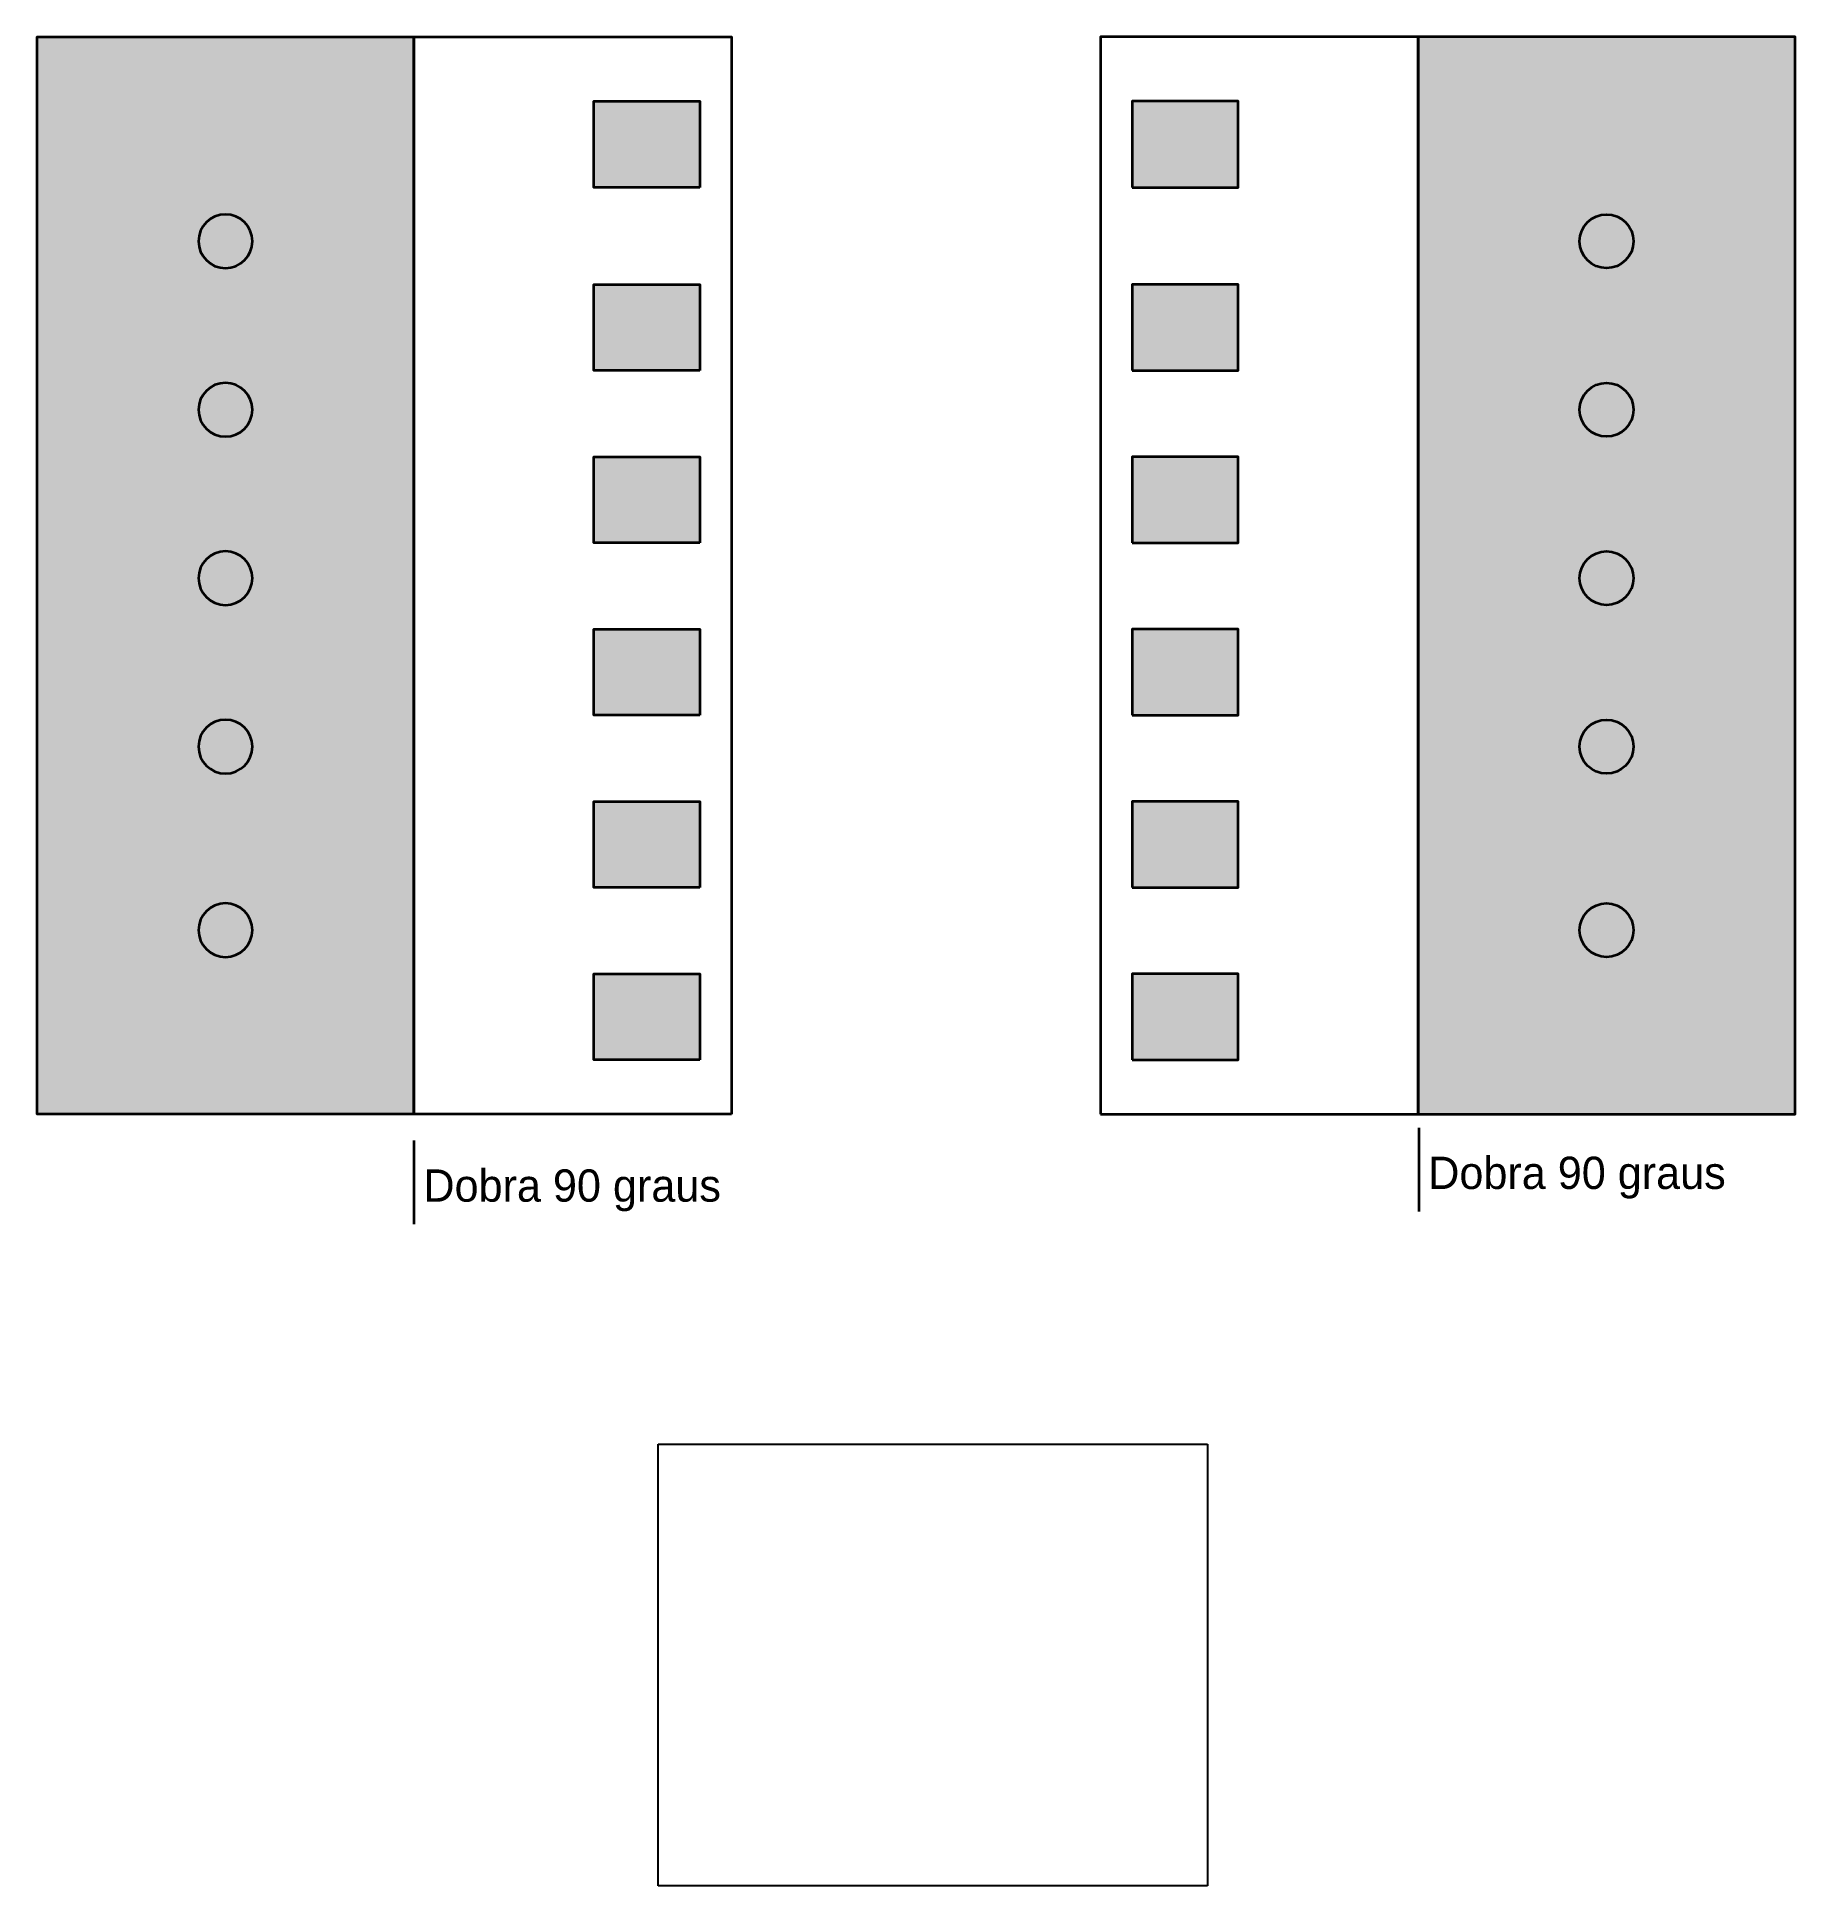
# Model space of a CAD drawing. Header units: inches. Extents: x 28 to 192, y -184 to -12.
import ezdxf

# ---------------------------------------------------------------- set-up
doc = ezdxf.new("R2010")
doc.units = ezdxf.units.IN
doc.header["$MEASUREMENT"] = 0
doc.layers.add('Camada 1', color=7, linetype='Continuous')
picture_1 = doc.add_image_def('image1.png', size_in_pixel=(373, 300))

# ---------------------------------------------------------------- blocks, each defined once
blk = doc.blocks.new('block 2')
at = {"layer": 'Camada 1', "true_color": 0xececec}
h = blk.add_hatch(color=7, dxfattribs=at)
h.dxf.hatch_style = 2
h.paths.add_polyline_path([(63.5, -111.85), (28.5, -111.85), (28.5, -11.85), (63.5, -11.85)])
h = blk.add_hatch(color=7, dxfattribs=at)
h.dxf.hatch_style = 2
edge = h.paths.add_edge_path()
edge.add_spline(control_points=[(48.5, -30.82), (48.5, -32.2), (47.38, -33.32), (46, -33.32), (44.61, -33.32), (43.5, -32.2), (43.5, -30.82), (43.5, -29.44), (44.61, -28.32), (46, -28.32), (47.38, -28.32), (48.5, -29.44), (48.5, -30.82)], knot_values=[0, 0, 0, 0, 1, 1, 1, 2, 2, 2, 3, 3, 3, 4, 4, 4, 4], degree=3, periodic=1)
h = blk.add_hatch(color=7, dxfattribs=at)
h.dxf.hatch_style = 2
edge = h.paths.add_edge_path()
edge.add_spline(control_points=[(48.5, -46.46), (48.5, -47.84), (47.38, -48.96), (46, -48.96), (44.61, -48.96), (43.5, -47.84), (43.5, -46.46), (43.5, -45.08), (44.61, -43.96), (46, -43.96), (47.38, -43.96), (48.5, -45.08), (48.5, -46.46)], knot_values=[0, 0, 0, 0, 1, 1, 1, 2, 2, 2, 3, 3, 3, 4, 4, 4, 4], degree=3, periodic=1)
h = blk.add_hatch(color=7, dxfattribs=at)
h.dxf.hatch_style = 2
edge = h.paths.add_edge_path()
edge.add_spline(control_points=[(48.5, -62.1), (48.5, -63.48), (47.38, -64.6), (46, -64.6), (44.61, -64.6), (43.5, -63.48), (43.5, -62.1), (43.5, -60.72), (44.61, -59.6), (46, -59.6), (47.38, -59.6), (48.5, -60.72), (48.5, -62.1)], knot_values=[0, 0, 0, 0, 1, 1, 1, 2, 2, 2, 3, 3, 3, 4, 4, 4, 4], degree=3, periodic=1)
h = blk.add_hatch(color=7, dxfattribs=at)
h.dxf.hatch_style = 2
edge = h.paths.add_edge_path()
edge.add_spline(control_points=[(48.5, -77.74), (48.5, -79.12), (47.38, -80.24), (46, -80.24), (44.61, -80.24), (43.5, -79.12), (43.5, -77.74), (43.5, -76.36), (44.61, -75.24), (46, -75.24), (47.38, -75.24), (48.5, -76.36), (48.5, -77.74)], knot_values=[0, 0, 0, 0, 1, 1, 1, 2, 2, 2, 3, 3, 3, 4, 4, 4, 4], degree=3, periodic=1)
h = blk.add_hatch(color=7, dxfattribs=at)
h.dxf.hatch_style = 2
edge = h.paths.add_edge_path()
edge.add_spline(control_points=[(48.5, -94.78), (48.5, -96.16), (47.38, -97.28), (46, -97.28), (44.61, -97.28), (43.5, -96.16), (43.5, -94.78), (43.5, -93.4), (44.61, -92.28), (46, -92.28), (47.38, -92.28), (48.5, -93.4), (48.5, -94.78)], knot_values=[0, 0, 0, 0, 1, 1, 1, 2, 2, 2, 3, 3, 3, 4, 4, 4, 4], degree=3, periodic=1)
at = {"layer": 'Camada 1', "color": 250, "lineweight": 35, "true_color": 0x1c1c1b}
blk.add_lwpolyline([(63.5, -111.85), (28.5, -111.85), (28.5, -11.85), (63.5, -11.85), (63.5, -111.85)], dxfattribs=at)
for points in [[(48.5, -30.82), (48.5, -32.2), (47.38, -33.32), (46, -33.32), (44.61, -33.32), (43.5, -32.2), (43.5, -30.82), (43.5, -29.44), (44.61, -28.32), (46, -28.32), (47.38, -28.32), (48.5, -29.44), (48.5, -30.82)], [(48.5, -46.46), (48.5, -47.84), (47.38, -48.96), (46, -48.96), (44.61, -48.96), (43.5, -47.84), (43.5, -46.46), (43.5, -45.08), (44.61, -43.96), (46, -43.96), (47.38, -43.96), (48.5, -45.08), (48.5, -46.46)], [(48.5, -62.1), (48.5, -63.48), (47.38, -64.6), (46, -64.6), (44.61, -64.6), (43.5, -63.48), (43.5, -62.1), (43.5, -60.72), (44.61, -59.6), (46, -59.6), (47.38, -59.6), (48.5, -60.72), (48.5, -62.1)], [(48.5, -77.74), (48.5, -79.12), (47.38, -80.24), (46, -80.24), (44.61, -80.24), (43.5, -79.12), (43.5, -77.74), (43.5, -76.36), (44.61, -75.24), (46, -75.24), (47.38, -75.24), (48.5, -76.36), (48.5, -77.74)], [(48.5, -94.78), (48.5, -96.16), (47.38, -97.28), (46, -97.28), (44.61, -97.28), (43.5, -96.16), (43.5, -94.78), (43.5, -93.4), (44.61, -92.28), (46, -92.28), (47.38, -92.28), (48.5, -93.4), (48.5, -94.78)]]:
    blk.add_open_spline(points, degree=3, knots=[0, 0, 0, 0, 1, 1, 1, 2, 2, 2, 3, 3, 3, 4, 4, 4, 4], dxfattribs=at)
blk = doc.blocks.new('block 3')
at = {"layer": 'Camada 1', "true_color": 0xececec}
h = blk.add_hatch(color=7, dxfattribs=at)
h.dxf.hatch_style = 2
h.paths.add_polyline_path([(90.05, -25.82), (80.21, -25.82), (80.21, -17.82), (90.05, -17.82)])
h = blk.add_hatch(color=7, dxfattribs=at)
h.dxf.hatch_style = 2
h.paths.add_polyline_path([(90.05, -42.82), (80.21, -42.82), (80.21, -34.82), (90.05, -34.82)])
h = blk.add_hatch(color=7, dxfattribs=at)
h.dxf.hatch_style = 2
h.paths.add_polyline_path([(90.05, -58.82), (80.21, -58.82), (80.21, -50.82), (90.05, -50.82)])
h = blk.add_hatch(color=7, dxfattribs=at)
h.dxf.hatch_style = 2
h.paths.add_polyline_path([(90.05, -74.82), (80.21, -74.82), (80.21, -66.82), (90.05, -66.82)])
h = blk.add_hatch(color=7, dxfattribs=at)
h.dxf.hatch_style = 2
h.paths.add_polyline_path([(90.05, -90.82), (80.21, -90.82), (80.21, -82.82), (90.05, -82.82)])
h = blk.add_hatch(color=7, dxfattribs=at)
h.dxf.hatch_style = 2
h.paths.add_polyline_path([(90.05, -106.82), (80.21, -106.82), (80.21, -98.82), (90.05, -98.82)])
at = {"layer": 'Camada 1', "color": 250, "lineweight": 35, "true_color": 0x1c1c1b}
for points in [[(93, -111.85), (63.5, -111.85), (63.5, -11.85), (93, -11.85), (93, -111.85)], [(90.05, -25.82), (80.21, -25.82), (80.21, -17.82), (90.05, -17.82), (90.05, -25.82)], [(90.05, -42.82), (80.21, -42.82), (80.21, -34.82), (90.05, -34.82), (90.05, -42.82)], [(90.05, -58.82), (80.21, -58.82), (80.21, -50.82), (90.05, -50.82), (90.05, -58.82)], [(90.05, -74.82), (80.21, -74.82), (80.21, -66.82), (90.05, -66.82), (90.05, -74.82)], [(90.05, -90.82), (80.21, -90.82), (80.21, -82.82), (90.05, -82.82), (90.05, -90.82)], [(90.05, -106.82), (80.21, -106.82), (80.21, -98.82), (90.05, -98.82), (90.05, -106.82)]]:
    blk.add_lwpolyline(points, dxfattribs=at)
blk = doc.blocks.new('block 4')
at = {"layer": 'Camada 1', "true_color": 0xececec}
h = blk.add_hatch(color=7, dxfattribs=at)
h.dxf.hatch_style = 2
h.paths.add_polyline_path([(156.75, -111.85), (191.75, -111.85), (191.75, -11.85), (156.75, -11.85)])
h = blk.add_hatch(color=7, dxfattribs=at)
h.dxf.hatch_style = 2
edge = h.paths.add_edge_path()
edge.add_spline(control_points=[(171.75, -30.82), (171.75, -32.2), (172.87, -33.32), (174.25, -33.32), (175.63, -33.32), (176.75, -32.2), (176.75, -30.82), (176.75, -29.44), (175.63, -28.32), (174.25, -28.32), (172.87, -28.32), (171.75, -29.44), (171.75, -30.82)], knot_values=[0, 0, 0, 0, 1, 1, 1, 2, 2, 2, 3, 3, 3, 4, 4, 4, 4], degree=3, periodic=1)
h = blk.add_hatch(color=7, dxfattribs=at)
h.dxf.hatch_style = 2
edge = h.paths.add_edge_path()
edge.add_spline(control_points=[(171.75, -46.46), (171.75, -47.84), (172.87, -48.96), (174.25, -48.96), (175.63, -48.96), (176.75, -47.84), (176.75, -46.46), (176.75, -45.08), (175.63, -43.96), (174.25, -43.96), (172.87, -43.96), (171.75, -45.08), (171.75, -46.46)], knot_values=[0, 0, 0, 0, 1, 1, 1, 2, 2, 2, 3, 3, 3, 4, 4, 4, 4], degree=3, periodic=1)
h = blk.add_hatch(color=7, dxfattribs=at)
h.dxf.hatch_style = 2
edge = h.paths.add_edge_path()
edge.add_spline(control_points=[(171.75, -62.1), (171.75, -63.48), (172.87, -64.6), (174.25, -64.6), (175.63, -64.6), (176.75, -63.48), (176.75, -62.1), (176.75, -60.72), (175.63, -59.6), (174.25, -59.6), (172.87, -59.6), (171.75, -60.72), (171.75, -62.1)], knot_values=[0, 0, 0, 0, 1, 1, 1, 2, 2, 2, 3, 3, 3, 4, 4, 4, 4], degree=3, periodic=1)
h = blk.add_hatch(color=7, dxfattribs=at)
h.dxf.hatch_style = 2
edge = h.paths.add_edge_path()
edge.add_spline(control_points=[(171.75, -77.74), (171.75, -79.12), (172.87, -80.24), (174.25, -80.24), (175.63, -80.24), (176.75, -79.12), (176.75, -77.74), (176.75, -76.36), (175.63, -75.24), (174.25, -75.24), (172.87, -75.24), (171.75, -76.36), (171.75, -77.74)], knot_values=[0, 0, 0, 0, 1, 1, 1, 2, 2, 2, 3, 3, 3, 4, 4, 4, 4], degree=3, periodic=1)
h = blk.add_hatch(color=7, dxfattribs=at)
h.dxf.hatch_style = 2
edge = h.paths.add_edge_path()
edge.add_spline(control_points=[(171.75, -94.78), (171.75, -96.16), (172.87, -97.28), (174.25, -97.28), (175.63, -97.28), (176.75, -96.16), (176.75, -94.78), (176.75, -93.4), (175.63, -92.28), (174.25, -92.28), (172.87, -92.28), (171.75, -93.4), (171.75, -94.78)], knot_values=[0, 0, 0, 0, 1, 1, 1, 2, 2, 2, 3, 3, 3, 4, 4, 4, 4], degree=3, periodic=1)
at = {"layer": 'Camada 1', "color": 250, "lineweight": 35, "true_color": 0x1c1c1b}
blk.add_lwpolyline([(156.75, -111.85), (191.75, -111.85), (191.75, -11.85), (156.75, -11.85), (156.75, -111.85)], dxfattribs=at)
for points in [[(171.75, -30.82), (171.75, -32.2), (172.87, -33.32), (174.25, -33.32), (175.63, -33.32), (176.75, -32.2), (176.75, -30.82), (176.75, -29.44), (175.63, -28.32), (174.25, -28.32), (172.87, -28.32), (171.75, -29.44), (171.75, -30.82)], [(171.75, -46.46), (171.75, -47.84), (172.87, -48.96), (174.25, -48.96), (175.63, -48.96), (176.75, -47.84), (176.75, -46.46), (176.75, -45.08), (175.63, -43.96), (174.25, -43.96), (172.87, -43.96), (171.75, -45.08), (171.75, -46.46)], [(171.75, -62.1), (171.75, -63.48), (172.87, -64.6), (174.25, -64.6), (175.63, -64.6), (176.75, -63.48), (176.75, -62.1), (176.75, -60.72), (175.63, -59.6), (174.25, -59.6), (172.87, -59.6), (171.75, -60.72), (171.75, -62.1)], [(171.75, -77.74), (171.75, -79.12), (172.87, -80.24), (174.25, -80.24), (175.63, -80.24), (176.75, -79.12), (176.75, -77.74), (176.75, -76.36), (175.63, -75.24), (174.25, -75.24), (172.87, -75.24), (171.75, -76.36), (171.75, -77.74)], [(171.75, -94.78), (171.75, -96.16), (172.87, -97.28), (174.25, -97.28), (175.63, -97.28), (176.75, -96.16), (176.75, -94.78), (176.75, -93.4), (175.63, -92.28), (174.25, -92.28), (172.87, -92.28), (171.75, -93.4), (171.75, -94.78)]]:
    blk.add_open_spline(points, degree=3, knots=[0, 0, 0, 0, 1, 1, 1, 2, 2, 2, 3, 3, 3, 4, 4, 4, 4], dxfattribs=at)
blk = doc.blocks.new('block 5')
at = {"layer": 'Camada 1', "true_color": 0xececec}
h = blk.add_hatch(color=7, dxfattribs=at)
h.dxf.hatch_style = 2
h.paths.add_polyline_path([(130.2, -25.82), (140.03, -25.82), (140.03, -17.82), (130.2, -17.82)])
h = blk.add_hatch(color=7, dxfattribs=at)
h.dxf.hatch_style = 2
h.paths.add_polyline_path([(130.2, -42.82), (140.03, -42.82), (140.03, -34.82), (130.2, -34.82)])
h = blk.add_hatch(color=7, dxfattribs=at)
h.dxf.hatch_style = 2
h.paths.add_polyline_path([(130.2, -58.82), (140.03, -58.82), (140.03, -50.82), (130.2, -50.82)])
h = blk.add_hatch(color=7, dxfattribs=at)
h.dxf.hatch_style = 2
h.paths.add_polyline_path([(130.2, -74.82), (140.03, -74.82), (140.03, -66.82), (130.2, -66.82)])
h = blk.add_hatch(color=7, dxfattribs=at)
h.dxf.hatch_style = 2
h.paths.add_polyline_path([(130.2, -90.82), (140.03, -90.82), (140.03, -82.82), (130.2, -82.82)])
h = blk.add_hatch(color=7, dxfattribs=at)
h.dxf.hatch_style = 2
h.paths.add_polyline_path([(130.2, -106.82), (140.03, -106.82), (140.03, -98.82), (130.2, -98.82)])
at = {"layer": 'Camada 1', "color": 250, "lineweight": 35, "true_color": 0x1c1c1b}
for points in [[(127.25, -111.85), (156.75, -111.85), (156.75, -11.85), (127.25, -11.85), (127.25, -111.85)], [(130.2, -25.82), (140.03, -25.82), (140.03, -17.82), (130.2, -17.82), (130.2, -25.82)], [(130.2, -42.82), (140.03, -42.82), (140.03, -34.82), (130.2, -34.82), (130.2, -42.82)], [(130.2, -58.82), (140.03, -58.82), (140.03, -50.82), (130.2, -50.82), (130.2, -58.82)], [(130.2, -74.82), (140.03, -74.82), (140.03, -66.82), (130.2, -66.82), (130.2, -74.82)], [(130.2, -90.82), (140.03, -90.82), (140.03, -82.82), (130.2, -82.82), (130.2, -90.82)], [(130.2, -106.82), (140.03, -106.82), (140.03, -98.82), (130.2, -98.82), (130.2, -106.82)]]:
    blk.add_lwpolyline(points, dxfattribs=at)

msp = doc.modelspace()

# ---------------------------------------------------------------- linework, layer by layer
at = {"layer": 'Camada 1', "color": 250, "lineweight": 35, "true_color": 0x1c1c1b}
for points in [[(156.81, -113.12), (156.81, -120.89)], [(63.5, -114.3), (63.5, -122.06)]]:
    msp.add_lwpolyline(points, dxfattribs=at)

# ---------------------------------------------------------------- block references
at = {"layer": 'Camada 1'}
for name in ['block 2', 'block 3', 'block 5', 'block 4']:
    msp.add_blockref(name, (0, 0), dxfattribs=at)

# ---------------------------------------------------------------- texts
at = {"layer": 'Camada 1', "color": 250, "true_color": 0x1c1c1b, "char_height": 2.9972, "attachment_point": 7}
for insert in [(157.69, -119.71), (64.38, -120.89)]:
    msp.add_mtext('\\fMyriad Pro|b0|i0|c0|p34;\\W1;Dobra 90 graus', dxfattribs=dict(at, insert=insert))

# ---------------------------------------------------------------- pictures from other files: only their frames are drawn
at = {"layer": 'Camada 1'}
image = msp.add_image(picture_1, insert=(86.17, -183.52), size_in_units=(51.01, 41.03), dxfattribs=at)

doc.saveas('drawing.dxf')
